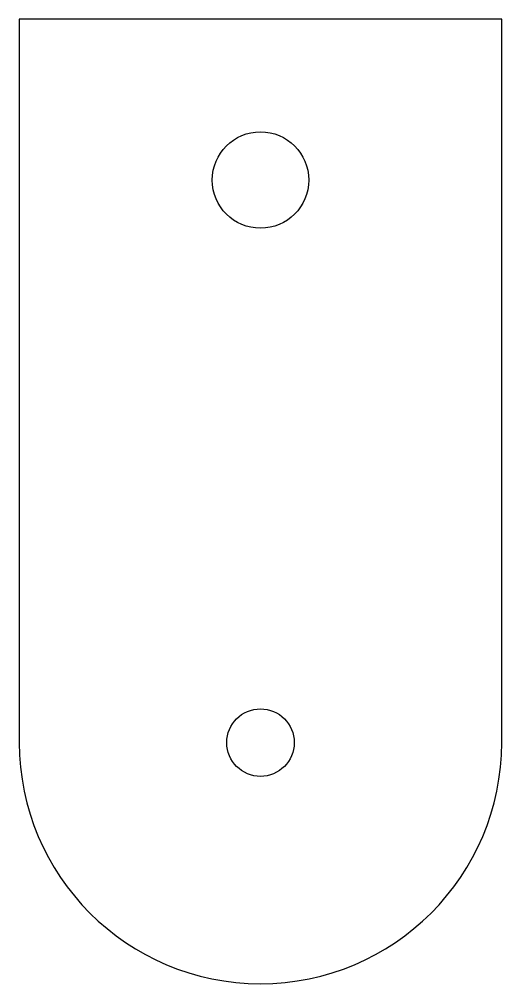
# Model space of a CAD drawing. Header units: millimetres. Extents: x -7.7 to 7.3, y 43 to 73.
import ezdxf

# ---------------------------------------------------------------- set-up
doc = ezdxf.new("R2010")
doc.units = ezdxf.units.MM
doc.layers.get('0').update_dxf_attribs({"linetype": 'CONTINUOUS'})

msp = doc.modelspace()

# ---------------------------------------------------------------- linework, layer by layer
msp.add_lwpolyline([(-7.725, 50.5, 1), (7.275, 50.5), (7.275, 73), (-7.725, 73)], format="xyb", close=True)
for centre, radius in [((-0.225, 68), 1.5), ((-0.225, 50.5), 1.05)]:
    msp.add_circle(centre, radius)

doc.saveas('drawing.dxf')
